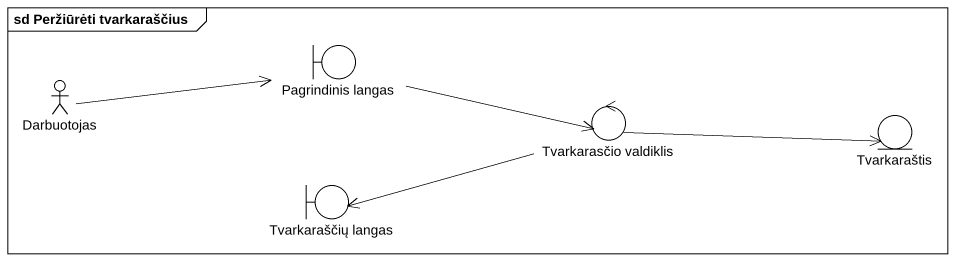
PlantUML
@startuml
mainframe sd Peržiūrėti tvarkaraščius
boundary "Pagrindinis langas" as Pagrindinis_langas
actor Darbuotojas
control "Tvarkarasčio valdiklis" as Tvarkarasčio_valdiklis
entity Tvarkaraštis
boundary "Tvarkaraščių langas" as Tvarkaraščių_langas
Pagrindinis_langas -right-> Tvarkarasčio_valdiklis
Darbuotojas -right-> Pagrindinis_langas
Tvarkarasčio_valdiklis -right-> Tvarkaraštis
Tvarkarasčio_valdiklis -left-> Tvarkaraščių_langas
@enduml
